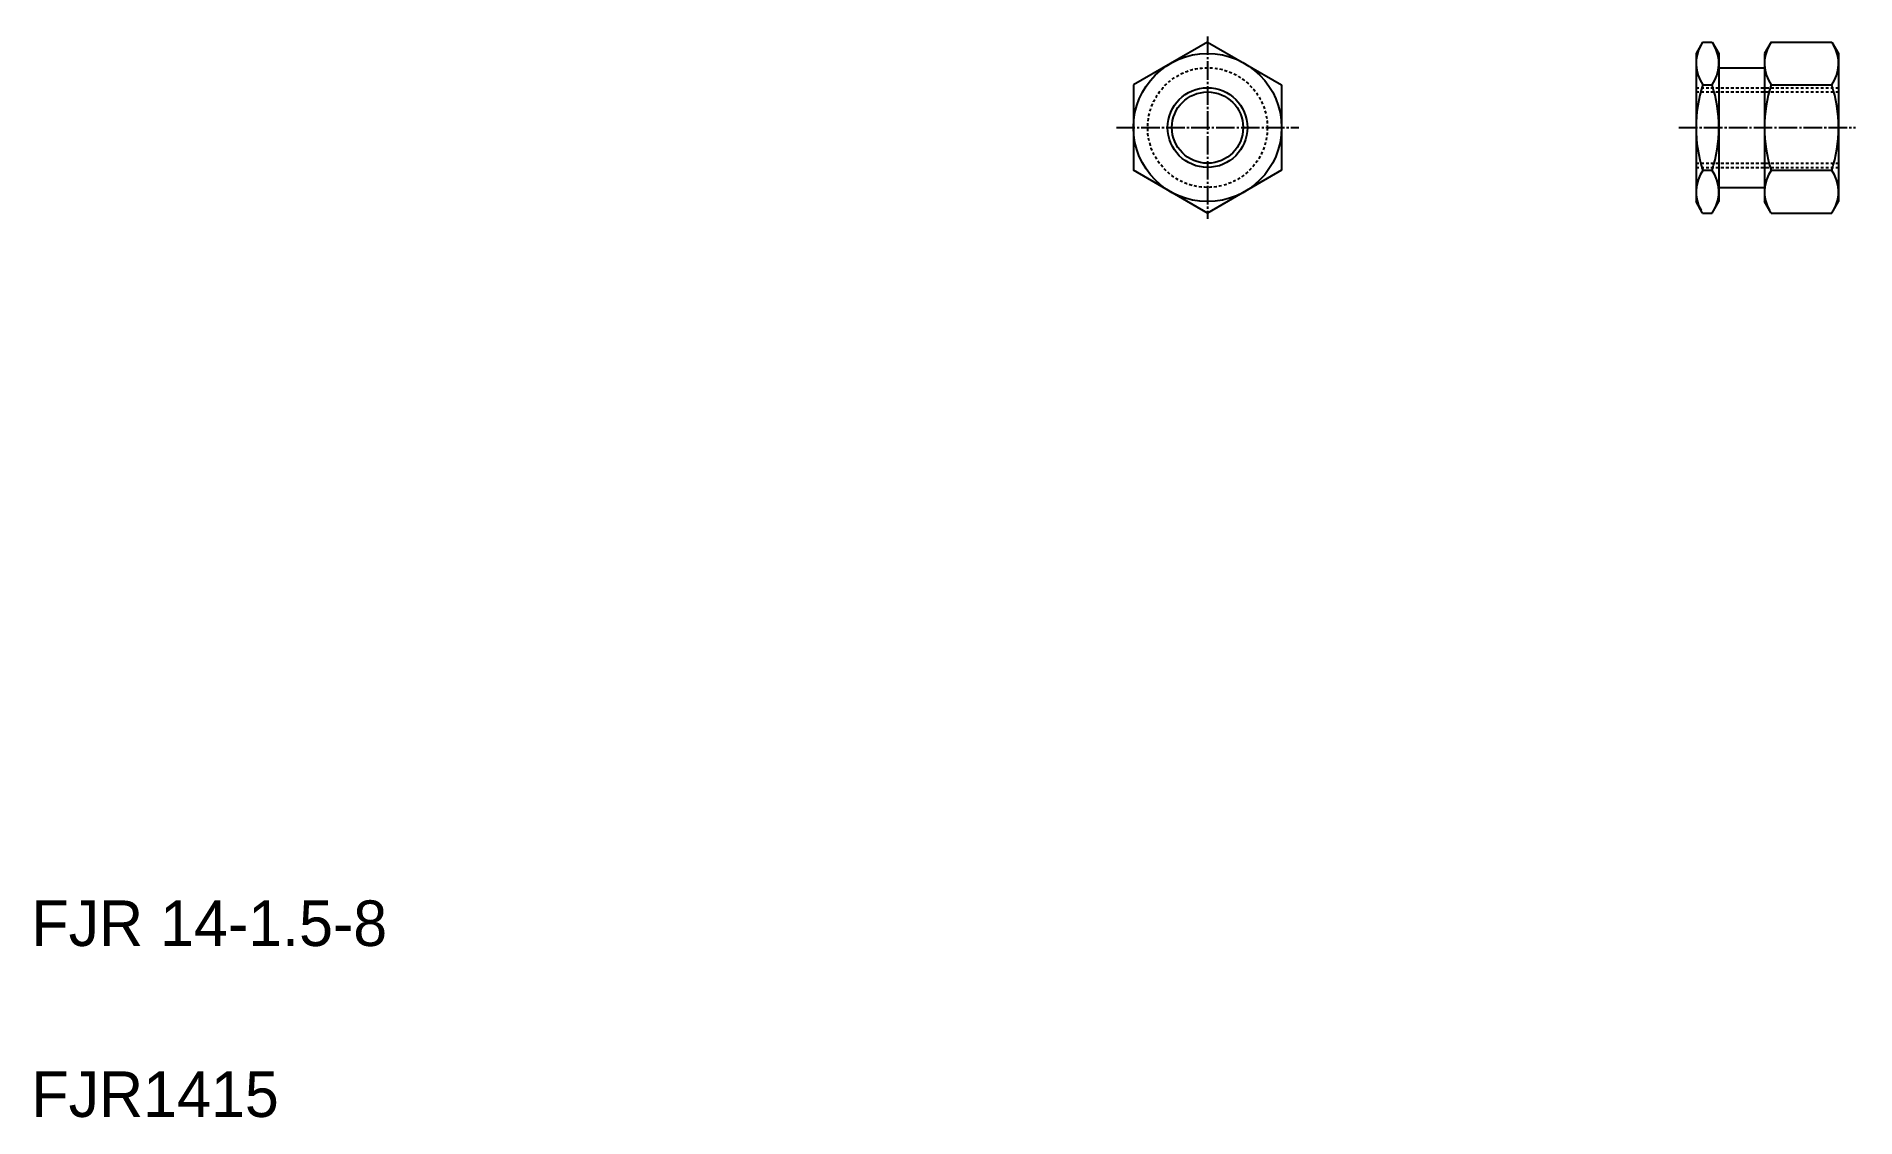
# Model space of a CAD drawing. Extents: x 21 to 340, y 20 to 210.
import ezdxf

# ---------------------------------------------------------------- set-up
doc = ezdxf.new("R2010")
doc.units = 0
doc.header["$LTSCALE"] = 0.25
doc.linetypes.add('CENTER', pattern=[17.5, 13, -1.5, 1.5, -1.5])
doc.linetypes.add('DASHED', pattern=[3.5, 2, -1.5])
doc.layers.get('0').update_dxf_attribs({"linetype": 'CONTINUOUS'})
doc.layers.add('CENTER', color=1, linetype='CENTER')

msp = doc.modelspace()

# ---------------------------------------------------------------- linework, layer by layer
for p, q in [((226.36, 208.63), (213.36, 201.13)), ((226.36, 208.63), (239.36, 201.13)), ((313.23, 208.63), (312.07, 206.62)), ((313.23, 208.63), (314.91, 208.63)), ((314.91, 208.63), (316.07, 206.62)), ((325.23, 208.63), (324.07, 206.62)), ((325.23, 208.63), (335.91, 208.63)), ((335.91, 208.63), (337.07, 206.62)), ((219.86, 204.88), (219.86, 204.88)), ((223.11, 206.76), (223.11, 206.76)), ((312.07, 206.62), (312.07, 180.62)), ((316.07, 206.62), (316.07, 180.62)), ((324.07, 206.62), (324.07, 180.62)), ((337.07, 206.62), (337.07, 180.62)), ((213.36, 201.13), (213.36, 186.12)), ((239.36, 201.13), (239.36, 186.12)), ((313.26, 201.13), (314.88, 201.13)), ((316.07, 204.12), (324.07, 204.12)), ((325.26, 201.13), (335.88, 201.13)), ((226.36, 178.61), (213.36, 186.12)), ((239.36, 186.12), (226.36, 178.61)), ((313.26, 186.12), (314.88, 186.12)), ((325.26, 186.12), (335.88, 186.12)), ((316.07, 183.12), (324.07, 183.12)), ((313.23, 178.61), (312.07, 180.62)), ((314.91, 178.61), (316.07, 180.62)), ((325.23, 178.61), (324.07, 180.62)), ((335.91, 178.61), (337.07, 180.62)), ((313.23, 178.61), (314.91, 178.61)), ((325.23, 178.61), (335.91, 178.61))]:
    msp.add_line(p, q)
at = {"color": 3, "linetype": 'DASHED'}
for p, q in [((312.07, 200.62), (337.07, 200.62)), ((312.07, 199.87), (337.07, 199.87)), ((312.07, 187.37), (337.07, 187.37)), ((312.07, 186.62), (337.07, 186.62))]:
    msp.add_line(p, q, dxfattribs=at)
for radius in [13, 6.25]:
    msp.add_circle((226.36, 193.62), radius)
msp.add_circle((226.36, 193.62), 10.5, dxfattribs=at)
at = {"color": 3}
msp.add_circle((226.36, 193.62), 7, dxfattribs=at)
for centre, radius, start, end in [((318.57, 204.88), 6.5, 150, 215.2644), ((309.57, 204.88), 6.5, 324.7356, 30), ((330.57, 204.88), 6.5, 150, 215.2644), ((330.57, 204.88), 6.5, 324.7356, 30), ((336.28, 193.62), 24.21, 161.9403, 198.0597), ((291.86, 193.62), 24.21, 341.9403, 18.0597), ((348.28, 193.62), 24.21, 161.9403, 198.0597), ((312.86, 193.62), 24.21, 341.9403, 18.0597), ((318.57, 182.36), 6.5, 144.7356, 210), ((309.57, 182.36), 6.5, 330, 35.2644), ((330.57, 182.36), 6.5, 144.7356, 210), ((330.57, 182.36), 6.5, 330, 35.2644)]:
    msp.add_arc(centre, radius, start, end)
at = {"layer": 'CENTER', "color": 1, "linetype": 'CENTER'}
for p, q in [((226.36, 209.62), (226.36, 177.62)), ((210.36, 193.62), (242.36, 193.62)), ((309.07, 193.62), (340.07, 193.62))]:
    msp.add_line(p, q, dxfattribs=at)

# ---------------------------------------------------------------- texts
for s, p in [('FJR 14-1.5-8', (20, 50)), ('FJR1415', (20, 20))]:
    msp.add_text(s, height=8).set_placement(p)

doc.saveas('drawing.dxf')
